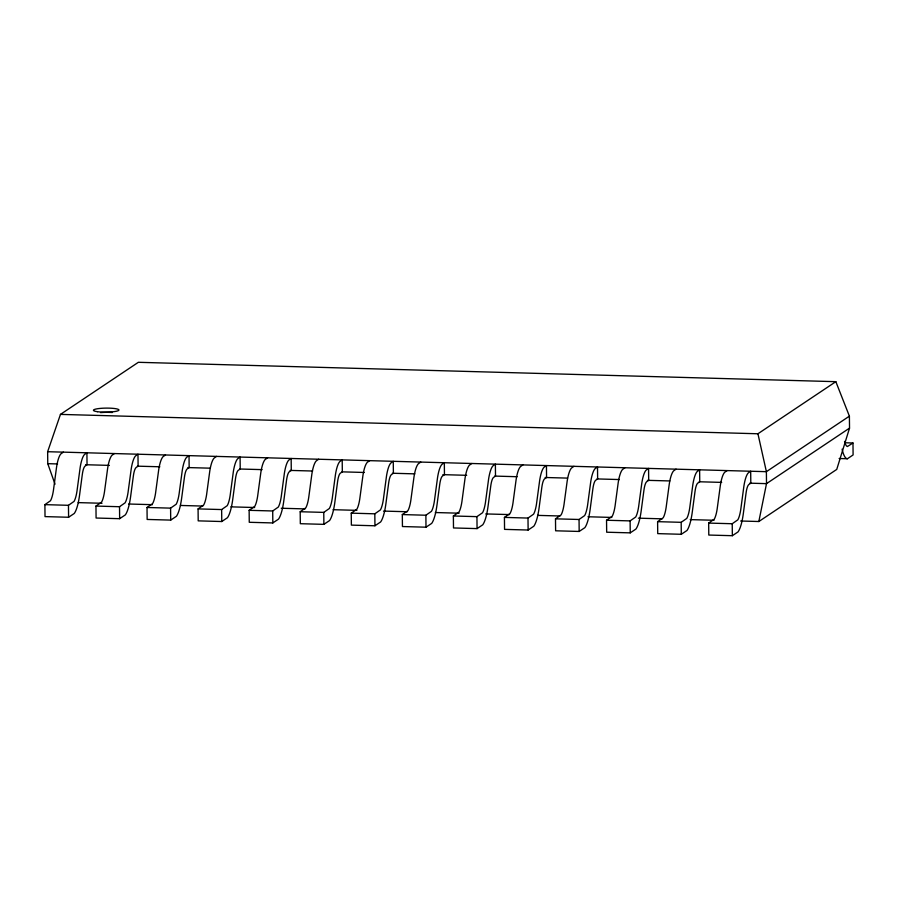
<?xml version="1.0" encoding="UTF-8"?>
<svg xmlns="http://www.w3.org/2000/svg" width="898" height="898" viewBox="0 0 898 898"><rect width="100%" height="100%" fill="white"/><g stroke="black" fill="none" stroke-linecap="round" stroke-linejoin="round"><path stroke-width="1.35" d="M758.844 521.514L766.51 483.64L766.387 471.675L757.934 433.768L835.836 381.672L849.396 416.156L849.53 428.121L836.745 469.418L758.844 521.514L740.637 521.008M55.025 484.19L47.762 463.671L47.639 451.705L60.458 414.393L138.359 362.298L835.836 381.672M63.354 452.143L60.941 453.827A27.209 6.32 -88.4 0 0 56.585 466.926L53.409 490.499A22.899 5.321 -88.4 0 1 50.468 500.758L44.9 504.642L45.023 516.608L68.596 517.259L74.253 513.476A35.022 8.127 -88.4 0 0 79.608 494.809L82.29 474.627A15.086 3.502 -88.4 0 1 85.153 466.028L87.039 464.76L86.915 452.794L84.513 454.489A27.209 6.32 -88.4 0 0 80.147 467.577L76.981 491.161A22.899 5.321 -88.4 0 1 74.04 501.421L68.461 505.305L44.9 504.642M114.405 453.557L112.003 455.252A27.209 6.32 -88.4 0 0 107.648 468.341L104.471 491.924A22.899 5.321 -88.4 0 1 101.53 502.184L95.963 506.068L96.086 518.034L119.647 518.685L125.305 514.902A35.022 8.127 -88.4 0 0 130.67 496.235L133.353 476.041A15.086 3.502 -88.4 0 1 136.215 467.443L138.101 466.185L137.978 454.22L135.564 455.903A27.209 6.32 -88.4 0 0 131.209 469.003L128.032 492.575A22.899 5.321 -88.4 0 1 125.091 502.835L119.524 506.719L95.963 506.068M165.468 454.983L163.066 456.667A27.209 6.32 -88.4 0 0 158.699 469.766L155.534 493.339A22.899 5.321 -88.4 0 1 152.593 503.598L147.014 507.482L147.149 519.448L170.71 520.099L176.367 516.316A35.022 8.127 -88.4 0 0 181.722 497.649L184.404 477.467A15.086 3.502 -88.4 0 1 187.267 468.857L189.152 467.6L189.029 455.634L186.627 457.329A27.209 6.32 -88.4 0 0 182.272 470.417L179.095 494.001A22.899 5.321 -88.4 0 1 176.154 504.261L170.586 508.133L147.014 507.482M216.53 456.397L214.117 458.092A27.209 6.32 -88.4 0 0 209.762 471.181L206.585 494.764A22.899 5.321 -88.4 0 1 203.644 505.024L198.076 508.897L198.2 520.862L221.772 521.525L227.43 517.731A35.022 8.127 -88.4 0 0 232.784 499.064L235.467 478.881A15.086 3.502 -88.4 0 1 238.329 470.283L240.215 469.014L240.092 457.048L237.689 458.743A27.209 6.32 -88.4 0 0 233.323 471.832L230.157 495.415A22.899 5.321 -88.4 0 1 227.216 505.675L221.638 509.559L198.076 508.897M267.582 457.812L265.179 459.507A27.209 6.32 -88.4 0 0 260.824 472.595L257.647 496.179A22.899 5.321 -88.4 0 1 254.706 506.438L249.139 510.322L249.262 522.288L272.824 522.939L278.481 519.156A35.022 8.127 -88.4 0 0 283.847 500.489L286.529 480.295A15.086 3.502 -88.4 0 1 289.392 471.697L291.278 470.44L291.154 458.474L288.741 460.158A27.209 6.32 -88.4 0 0 284.385 473.257L281.22 496.83A22.899 5.321 -88.4 0 1 278.268 507.089L272.7 510.973L249.139 510.322M318.644 459.237L316.242 460.921A27.209 6.32 -88.4 0 0 311.875 474.021L308.71 497.593A22.899 5.321 -88.4 0 1 305.769 507.853L300.19 511.737L300.325 523.702L323.886 524.353L329.544 520.571A35.022 8.127 -88.4 0 0 334.898 501.903L337.581 481.721A15.086 3.502 -88.4 0 1 340.443 473.111L342.329 471.854L342.205 459.888L339.803 461.583A27.209 6.32 -88.4 0 0 335.448 474.672L332.271 498.255A22.899 5.321 -88.4 0 1 329.33 508.515L323.763 512.388L300.19 511.737M369.707 460.652L367.293 462.347A27.209 6.32 -88.4 0 0 362.938 475.435L359.761 499.019A22.899 5.321 -88.4 0 1 356.82 509.278L351.253 513.151L351.376 525.117L374.949 525.779L380.606 521.985A35.022 8.127 -88.4 0 0 385.96 503.318L388.643 483.135A15.086 3.502 -88.4 0 1 391.506 474.537L393.391 473.268L393.268 461.303L390.866 462.998A27.209 6.32 -88.4 0 0 386.499 476.086L383.334 499.67A22.899 5.321 -88.4 0 1 380.393 509.929L374.814 513.813L351.253 513.151M420.758 462.066L418.356 463.761A27.209 6.32 -88.4 0 0 414 476.849L410.824 500.433A22.899 5.321 -88.4 0 1 407.883 510.693L402.315 514.576L402.439 526.542L426 527.193L431.669 523.411A35.022 8.127 -88.4 0 0 437.023 504.743L439.706 484.55A15.086 3.502 -88.4 0 1 442.568 475.951L444.454 474.694L444.33 462.728L441.917 464.412A27.209 6.32 -88.4 0 0 437.562 477.512L434.396 501.084A22.899 5.321 -88.4 0 1 431.444 511.344L425.877 515.228L402.315 514.576M471.82 463.491L469.418 465.175A27.209 6.32 -88.4 0 0 465.052 478.275L461.886 501.847A22.899 5.321 -88.4 0 1 458.945 512.107L453.367 515.991L453.501 527.957L477.062 528.608L482.72 524.825A35.022 8.127 -88.4 0 0 488.074 506.158L490.757 485.975A15.086 3.502 -88.4 0 1 493.619 477.366L495.505 476.108L495.382 464.143L492.98 465.838A27.209 6.32 -88.4 0 0 488.624 478.926L485.448 502.51A22.899 5.321 -88.4 0 1 482.507 512.769L476.939 516.642L453.367 515.991M522.883 464.906L520.47 466.601A27.209 6.32 -88.4 0 0 516.114 479.689L512.949 503.273A22.899 5.321 -88.4 0 1 509.997 513.533L504.429 517.405L504.553 529.371L528.125 530.033L533.782 526.239A35.022 8.127 -88.4 0 0 539.137 507.572L541.82 487.389A15.086 3.502 -88.4 0 1 544.682 478.791L546.568 477.523L546.444 465.557L544.042 467.252A27.209 6.32 -88.4 0 0 539.676 480.34L536.51 503.924A22.899 5.321 -88.4 0 1 533.569 514.184L527.99 518.067L504.429 517.405M573.934 466.331L571.532 468.015A27.209 6.32 -88.4 0 0 567.177 481.115L564 504.687A22.899 5.321 -88.4 0 1 561.059 514.947L555.492 518.831L555.615 530.797L579.176 531.448L584.845 527.665A35.022 8.127 -88.4 0 0 590.199 508.998L592.882 488.804A15.086 3.502 -88.4 0 1 595.744 480.206L597.63 478.948L597.507 466.982L595.093 468.666A27.209 6.32 -88.4 0 0 590.738 481.766L587.573 505.338A22.899 5.321 -88.4 0 1 584.62 515.598L579.053 519.482L555.492 518.831M624.997 467.746L622.595 469.43A27.209 6.32 -88.4 0 0 618.228 482.529L615.063 506.102A22.899 5.321 -88.4 0 1 612.122 516.361L606.543 520.245L606.678 532.211L630.239 532.862L635.896 529.079A35.022 8.127 -88.4 0 0 641.251 510.412L643.933 490.229A15.086 3.502 -88.4 0 1 646.796 481.631L648.693 480.363L648.558 468.397L646.156 470.092A27.209 6.32 -88.4 0 0 641.801 483.18L638.624 506.764A22.899 5.321 -88.4 0 1 635.683 517.024L630.115 520.896L606.543 520.245M676.059 469.16L673.646 470.855A27.209 6.32 -88.4 0 0 669.291 483.943L666.125 507.527A22.899 5.321 -88.4 0 1 663.173 517.787L657.605 521.659L657.729 533.625L681.301 534.288L686.959 530.505A35.022 8.127 -88.4 0 0 692.313 511.826L694.996 491.644A15.086 3.502 -88.4 0 1 697.858 483.045L699.744 481.788L699.621 469.822L697.218 471.506A27.209 6.32 -88.4 0 0 692.852 484.606L689.686 508.178A22.899 5.321 -88.4 0 1 686.745 518.438L681.178 522.322L657.605 521.659M727.111 470.586L724.708 472.269A27.209 6.32 -88.4 0 0 720.353 485.369L717.176 508.942A22.899 5.321 -88.4 0 1 714.236 519.201L708.668 523.085L708.791 535.051L732.353 535.702L738.021 531.919A35.022 8.127 -88.4 0 0 743.376 513.252L746.058 493.069A15.086 3.502 -88.4 0 1 748.921 484.46L750.807 483.203L750.683 471.237L748.27 472.92A27.209 6.32 -88.4 0 0 743.914 486.02L740.749 509.593A22.899 5.321 -88.4 0 1 737.797 519.852L732.229 523.736L708.668 523.085M849.396 416.156L766.387 471.675L47.639 451.705M849.53 428.121L766.51 483.64L749.707 483.169M839.125 458.508L847.443 458.732L853.1 454.949L852.977 442.983L847.398 446.553A22.899 5.321 -88.4 0 1 844.535 441.389M60.458 414.393L757.934 433.768M844.659 442.759L852.977 442.983M47.762 463.671L57.573 463.94M85.591 464.726L109.41 465.389M137.428 466.163L159.844 466.78M187.873 467.566L210.289 468.184M239.71 469.003L262.126 469.632M290.155 470.406L312.571 471.023M341.992 471.843L364.408 472.471M392.426 473.246L414.842 473.863M442.871 474.649L466.691 475.311M494.708 476.086L517.125 476.715M545.142 477.489L567.558 478.106M596.99 478.926L619.407 479.554M647.424 480.329L669.841 480.946M699.261 481.766L721.678 482.394M78.182 502.611L101.99 503.273M128.605 504.014L152.413 504.676M180.419 505.451L202.836 506.068M230.842 506.854L254.65 507.516M281.265 508.246L305.073 508.908M333.079 509.694L356.888 510.356M383.502 511.085L407.31 511.748M435.328 512.534L459.136 513.196M485.739 513.925L509.548 514.588M537.565 515.373L559.97 515.991M587.977 516.765L611.796 517.428M638.399 518.168L662.208 518.831M690.225 519.616L714.033 520.268M732.229 523.736L732.353 535.702M681.178 522.322L681.301 534.288M630.115 520.896L630.239 532.862M579.053 519.482L579.176 531.448M527.99 518.067L528.125 530.033M476.939 516.642L477.062 528.608M425.877 515.228L426 527.193M374.814 513.813L374.949 525.779M323.763 512.388L323.886 524.353M272.7 510.973L272.824 522.939M221.638 509.559L221.772 521.525M170.586 508.133L170.71 520.099M119.524 506.719L119.647 518.685M68.461 505.305L68.596 517.259M100.542 412.609A12.763 2.021 -0.6 0 1 112.329 412.519M847.443 458.732A35.022 8.127 -88.4 0 1 842.122 449.157M97.399 411.688A12.763 2.021 -0.6 0 0 118.603 410.476A12.763 2.021 -0.6 0 0 102.563 408.231A12.763 2.021 -0.6 0 0 97.399 411.688"/></g></svg>
